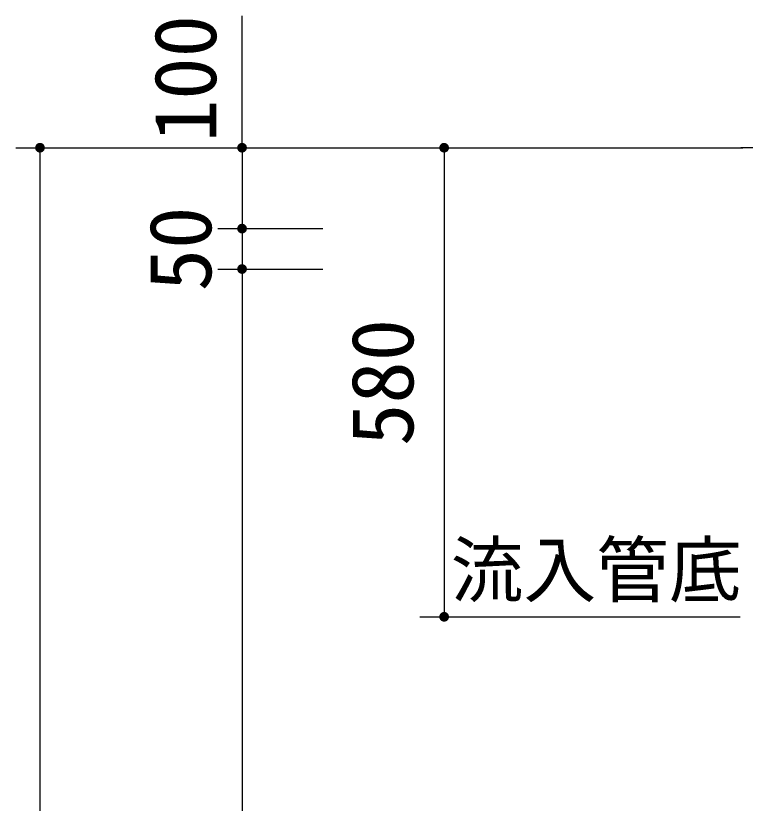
# Model space of a CAD drawing. Units: millimetres, scale not verified. Extents: x -8910 to 8910, y -6308 to 6308.
# Drawn here: x -7394 to -6492, y -1956 to -982 of the extents above; entities that cross this region are included whole.
import ezdxf
from ezdxf.enums import TextEntityAlignment as Align

# ---------------------------------------------------------------- set-up
doc = ezdxf.new("R2010")
doc.units = ezdxf.units.MM
doc.header["$LTSCALE"] = 30
doc.layers.add('0-2_空気管', color=3, linetype='Continuous', lineweight=25)
doc.layers.add('0-6_製作', color=5, linetype='Continuous', lineweight=25)
doc.styles.add('ＭＳ ゴシック', font='')
doc.styles.get('ＭＳ ゴシック').set_extended_font_data('MS Gothic')

msp = doc.modelspace()

# ---------------------------------------------------------------- linework, layer by layer
at = {"layer": '0-2_空気管'}
msp.add_line((-7067.32, -1145.28), (-6494.88, -1145.28), dxfattribs=at)
at = {"layer": '0-2_空気管', "color": 2}
msp.add_line((-2855.41, -1145.28), (-6497.28, -1145.28), dxfattribs=at)
at = {"layer": '0-6_製作', "color": 2}
for p, q in [((-7114.24, -1145.28), (-7114.24, -982.1)), ((-7394.24, -1145.28), (-6494.88, -1145.28)), ((-7364.24, -1145.28), (-7364.24, -3275.28)), ((-7114.24, -1145.28), (-7114.24, -1245.28)), ((-6864.24, -1145.28), (-6864.24, -1725.28)), ((-7144.24, -1245.28), (-7014.24, -1245.28)), ((-7114.24, -1245.28), (-7114.24, -1295.28)), ((-7144.24, -1295.28), (-7014.24, -1295.28)), ((-7114.24, -1295.28), (-7114.24, -3025.28)), ((-6894.24, -1725.28), (-6614.69, -1725.28)), ((-6614.69, -1725.28), (-6497.94, -1725.28))]:
    msp.add_line(p, q, dxfattribs=at)
at = {"layer": '0-6_製作'}
for points in [[(-7370.23, -1144.91), (-7364.24, -1145.28), (-7370.24, -1145.28)], [(-7370.24, -1145.28), (-7370.05, -1146.78), (-7370.19, -1146.04)], [(-7370.24, -1145.28), (-7369.82, -1147.49), (-7370.05, -1146.78)], [(-7364.24, -1145.28), (-7369.82, -1147.49), (-7370.24, -1145.28)], [(-7370.13, -1144.16), (-7364.24, -1145.28), (-7370.23, -1144.91)], [(-7369.95, -1143.43), (-7364.24, -1145.28), (-7370.13, -1144.16)], [(-7369.67, -1142.73), (-7364.24, -1145.28), (-7369.95, -1143.43)], [(-7364.24, -1145.28), (-7369.5, -1148.17), (-7369.82, -1147.49)], [(-7369.31, -1142.07), (-7364.24, -1145.28), (-7369.67, -1142.73)], [(-7364.24, -1145.28), (-7369.09, -1148.81), (-7369.5, -1148.17)], [(-7368.86, -1141.46), (-7364.24, -1145.28), (-7369.31, -1142.07)], [(-7364.24, -1145.28), (-7368.61, -1149.39), (-7369.09, -1148.81)], [(-7368.35, -1140.91), (-7364.24, -1145.28), (-7368.86, -1141.46)], [(-7364.24, -1145.28), (-7368.06, -1149.91), (-7368.61, -1149.39)], [(-7367.77, -1140.43), (-7364.24, -1145.28), (-7368.35, -1140.91)], [(-7364.24, -1145.28), (-7367.46, -1150.35), (-7368.06, -1149.91)], [(-7367.13, -1140.03), (-7364.24, -1145.28), (-7367.77, -1140.43)], [(-7364.24, -1145.28), (-7366.8, -1150.71), (-7367.46, -1150.35)], [(-7366.45, -1139.7), (-7364.24, -1145.28), (-7367.13, -1140.03)], [(-7364.24, -1145.28), (-7366.09, -1150.99), (-7366.8, -1150.71)], [(-7365.73, -1139.47), (-7364.24, -1145.28), (-7366.45, -1139.7)], [(-7364.24, -1145.28), (-7365.36, -1151.18), (-7366.09, -1150.99)], [(-7364.99, -1139.33), (-7364.24, -1145.28), (-7365.73, -1139.47)], [(-7364.24, -1145.28), (-7364.62, -1151.27), (-7365.36, -1151.18)], [(-7364.99, -1139.33), (-7364.24, -1139.28), (-7364.24, -1145.28)], [(-7364.24, -1145.28), (-7364.24, -1151.28), (-7364.62, -1151.27)], [(-7364.24, -1139.28), (-7358.24, -1145.28), (-7364.24, -1145.28)], [(-7363.86, -1139.3), (-7358.24, -1145.28), (-7364.24, -1139.28)], [(-7364.24, -1145.28), (-7363.49, -1151.24), (-7364.24, -1151.28)], [(-7364.24, -1145.28), (-7362.75, -1151.09), (-7363.49, -1151.24)], [(-7358.24, -1145.28), (-7362.75, -1151.09), (-7364.24, -1145.28)], [(-7363.12, -1139.39), (-7358.24, -1145.28), (-7363.86, -1139.3)], [(-7362.39, -1139.58), (-7358.24, -1145.28), (-7363.12, -1139.39)], [(-7358.24, -1145.28), (-7362.03, -1150.86), (-7362.75, -1151.09)], [(-7361.69, -1139.85), (-7358.24, -1145.28), (-7362.39, -1139.58)], [(-7358.24, -1145.28), (-7361.35, -1150.54), (-7362.03, -1150.86)], [(-7361.03, -1140.22), (-7358.24, -1145.28), (-7361.69, -1139.85)], [(-7358.24, -1145.28), (-7360.71, -1150.14), (-7361.35, -1150.54)], [(-7360.42, -1140.66), (-7358.24, -1145.28), (-7361.03, -1140.22)], [(-7358.24, -1145.28), (-7360.13, -1149.66), (-7360.71, -1150.14)], [(-7359.87, -1141.18), (-7358.24, -1145.28), (-7360.42, -1140.66)], [(-7358.24, -1145.28), (-7359.62, -1149.11), (-7360.13, -1149.66)], [(-7359.39, -1141.76), (-7358.24, -1145.28), (-7359.87, -1141.18)], [(-7358.24, -1145.28), (-7359.17, -1148.5), (-7359.62, -1149.11)], [(-7358.98, -1142.39), (-7358.24, -1145.28), (-7359.39, -1141.76)], [(-7358.24, -1145.28), (-7358.81, -1147.84), (-7359.17, -1148.5)], [(-7358.66, -1143.07), (-7358.24, -1145.28), (-7358.98, -1142.39)], [(-7358.24, -1145.28), (-7358.53, -1147.14), (-7358.81, -1147.84)], [(-7358.43, -1143.79), (-7358.24, -1145.28), (-7358.66, -1143.07)], [(-7358.24, -1145.28), (-7358.35, -1146.41), (-7358.53, -1147.14)], [(-7358.43, -1143.79), (-7358.29, -1144.53), (-7358.24, -1145.28)], [(-7358.24, -1145.28), (-7358.25, -1145.66), (-7358.35, -1146.41)], [(-7120.23, -1144.91), (-7114.24, -1145.28), (-7120.24, -1145.28)], [(-7120.24, -1145.28), (-7120.05, -1146.78), (-7120.19, -1146.04)], [(-7120.24, -1145.28), (-7119.82, -1147.49), (-7120.05, -1146.78)], [(-7114.24, -1145.28), (-7119.82, -1147.49), (-7120.24, -1145.28)], [(-7120.13, -1144.16), (-7114.24, -1145.28), (-7120.23, -1144.91)], [(-7119.95, -1143.43), (-7114.24, -1145.28), (-7120.13, -1144.16)], [(-7119.67, -1142.73), (-7114.24, -1145.28), (-7119.95, -1143.43)], [(-7114.24, -1145.28), (-7119.5, -1148.17), (-7119.82, -1147.49)], [(-7119.31, -1142.07), (-7114.24, -1145.28), (-7119.67, -1142.73)], [(-7114.24, -1145.28), (-7119.09, -1148.81), (-7119.5, -1148.17)], [(-7118.86, -1141.46), (-7114.24, -1145.28), (-7119.31, -1142.07)], [(-7114.24, -1145.28), (-7118.61, -1149.39), (-7119.09, -1148.81)], [(-7118.35, -1140.91), (-7114.24, -1145.28), (-7118.86, -1141.46)], [(-7114.24, -1145.28), (-7118.06, -1149.91), (-7118.61, -1149.39)], [(-7117.77, -1140.43), (-7114.24, -1145.28), (-7118.35, -1140.91)], [(-7114.24, -1145.28), (-7117.46, -1150.35), (-7118.06, -1149.91)], [(-7117.13, -1140.03), (-7114.24, -1145.28), (-7117.77, -1140.43)], [(-7114.24, -1145.28), (-7116.8, -1150.71), (-7117.46, -1150.35)], [(-7116.45, -1139.7), (-7114.24, -1145.28), (-7117.13, -1140.03)], [(-7114.24, -1145.28), (-7116.09, -1150.99), (-7116.8, -1150.71)], [(-7115.73, -1139.47), (-7114.24, -1145.28), (-7116.45, -1139.7)], [(-7114.24, -1145.28), (-7115.36, -1151.18), (-7116.09, -1150.99)], [(-7114.99, -1139.33), (-7114.24, -1145.28), (-7115.73, -1139.47)], [(-7114.24, -1145.28), (-7114.62, -1151.27), (-7115.36, -1151.18)], [(-7114.99, -1139.33), (-7114.24, -1139.28), (-7114.24, -1145.28)], [(-7114.24, -1145.28), (-7114.24, -1151.28), (-7114.62, -1151.27)], [(-7114.24, -1139.28), (-7108.24, -1145.28), (-7114.24, -1145.28)], [(-7113.86, -1139.3), (-7108.24, -1145.28), (-7114.24, -1139.28)], [(-7114.24, -1145.28), (-7113.49, -1151.24), (-7114.24, -1151.28)], [(-7114.24, -1145.28), (-7112.75, -1151.09), (-7113.49, -1151.24)], [(-7108.24, -1145.28), (-7112.75, -1151.09), (-7114.24, -1145.28)], [(-7113.12, -1139.39), (-7108.24, -1145.28), (-7113.86, -1139.3)], [(-7112.39, -1139.58), (-7108.24, -1145.28), (-7113.12, -1139.39)], [(-7108.24, -1145.28), (-7112.03, -1150.86), (-7112.75, -1151.09)], [(-7111.69, -1139.85), (-7108.24, -1145.28), (-7112.39, -1139.58)], [(-7108.24, -1145.28), (-7111.35, -1150.54), (-7112.03, -1150.86)], [(-7111.03, -1140.22), (-7108.24, -1145.28), (-7111.69, -1139.85)], [(-7108.24, -1145.28), (-7110.71, -1150.14), (-7111.35, -1150.54)], [(-7110.42, -1140.66), (-7108.24, -1145.28), (-7111.03, -1140.22)], [(-7108.24, -1145.28), (-7110.13, -1149.66), (-7110.71, -1150.14)], [(-7109.87, -1141.18), (-7108.24, -1145.28), (-7110.42, -1140.66)], [(-7108.24, -1145.28), (-7109.62, -1149.11), (-7110.13, -1149.66)], [(-7109.39, -1141.76), (-7108.24, -1145.28), (-7109.87, -1141.18)], [(-7108.24, -1145.28), (-7109.17, -1148.5), (-7109.62, -1149.11)], [(-7108.98, -1142.39), (-7108.24, -1145.28), (-7109.39, -1141.76)], [(-7108.24, -1145.28), (-7108.81, -1147.84), (-7109.17, -1148.5)], [(-7108.66, -1143.07), (-7108.24, -1145.28), (-7108.98, -1142.39)], [(-7108.24, -1145.28), (-7108.53, -1147.14), (-7108.81, -1147.84)], [(-7108.43, -1143.79), (-7108.24, -1145.28), (-7108.66, -1143.07)], [(-7108.24, -1145.28), (-7108.35, -1146.41), (-7108.53, -1147.14)], [(-7108.43, -1143.79), (-7108.29, -1144.53), (-7108.24, -1145.28)], [(-7108.24, -1145.28), (-7108.25, -1145.66), (-7108.35, -1146.41)], [(-6870.23, -1144.91), (-6864.24, -1145.28), (-6870.24, -1145.28)], [(-6870.24, -1145.28), (-6870.05, -1146.78), (-6870.19, -1146.04)], [(-6870.24, -1145.28), (-6869.82, -1147.49), (-6870.05, -1146.78)], [(-6864.24, -1145.28), (-6869.82, -1147.49), (-6870.24, -1145.28)], [(-6870.13, -1144.16), (-6864.24, -1145.28), (-6870.23, -1144.91)], [(-6869.95, -1143.43), (-6864.24, -1145.28), (-6870.13, -1144.16)], [(-6869.67, -1142.73), (-6864.24, -1145.28), (-6869.95, -1143.43)], [(-6864.24, -1145.28), (-6869.5, -1148.17), (-6869.82, -1147.49)], [(-6869.31, -1142.07), (-6864.24, -1145.28), (-6869.67, -1142.73)], [(-6864.24, -1145.28), (-6869.09, -1148.81), (-6869.5, -1148.17)], [(-6868.86, -1141.46), (-6864.24, -1145.28), (-6869.31, -1142.07)], [(-6864.24, -1145.28), (-6868.61, -1149.39), (-6869.09, -1148.81)], [(-6868.35, -1140.91), (-6864.24, -1145.28), (-6868.86, -1141.46)], [(-6864.24, -1145.28), (-6868.06, -1149.91), (-6868.61, -1149.39)], [(-6867.77, -1140.43), (-6864.24, -1145.28), (-6868.35, -1140.91)], [(-6864.24, -1145.28), (-6867.46, -1150.35), (-6868.06, -1149.91)], [(-6867.13, -1140.03), (-6864.24, -1145.28), (-6867.77, -1140.43)], [(-6864.24, -1145.28), (-6866.8, -1150.71), (-6867.46, -1150.35)], [(-6866.45, -1139.7), (-6864.24, -1145.28), (-6867.13, -1140.03)], [(-6864.24, -1145.28), (-6866.09, -1150.99), (-6866.8, -1150.71)], [(-6865.73, -1139.47), (-6864.24, -1145.28), (-6866.45, -1139.7)], [(-6864.24, -1145.28), (-6865.36, -1151.18), (-6866.09, -1150.99)], [(-6864.99, -1139.33), (-6864.24, -1145.28), (-6865.73, -1139.47)], [(-6864.24, -1145.28), (-6864.62, -1151.27), (-6865.36, -1151.18)], [(-6864.99, -1139.33), (-6864.24, -1139.28), (-6864.24, -1145.28)], [(-6864.24, -1145.28), (-6864.24, -1151.28), (-6864.62, -1151.27)], [(-6864.24, -1139.28), (-6858.24, -1145.28), (-6864.24, -1145.28)], [(-6863.86, -1139.3), (-6858.24, -1145.28), (-6864.24, -1139.28)], [(-6864.24, -1145.28), (-6863.49, -1151.24), (-6864.24, -1151.28)], [(-6864.24, -1145.28), (-6862.75, -1151.09), (-6863.49, -1151.24)], [(-6858.24, -1145.28), (-6862.75, -1151.09), (-6864.24, -1145.28)], [(-6863.12, -1139.39), (-6858.24, -1145.28), (-6863.86, -1139.3)], [(-6862.39, -1139.58), (-6858.24, -1145.28), (-6863.12, -1139.39)], [(-6858.24, -1145.28), (-6862.03, -1150.86), (-6862.75, -1151.09)], [(-6861.69, -1139.85), (-6858.24, -1145.28), (-6862.39, -1139.58)], [(-6858.24, -1145.28), (-6861.35, -1150.54), (-6862.03, -1150.86)], [(-6861.03, -1140.22), (-6858.24, -1145.28), (-6861.69, -1139.85)], [(-6858.24, -1145.28), (-6860.71, -1150.14), (-6861.35, -1150.54)], [(-6860.42, -1140.66), (-6858.24, -1145.28), (-6861.03, -1140.22)], [(-6858.24, -1145.28), (-6860.13, -1149.66), (-6860.71, -1150.14)], [(-6859.87, -1141.18), (-6858.24, -1145.28), (-6860.42, -1140.66)], [(-6858.24, -1145.28), (-6859.62, -1149.11), (-6860.13, -1149.66)], [(-6859.39, -1141.76), (-6858.24, -1145.28), (-6859.87, -1141.18)], [(-6858.24, -1145.28), (-6859.17, -1148.5), (-6859.62, -1149.11)], [(-6858.98, -1142.39), (-6858.24, -1145.28), (-6859.39, -1141.76)], [(-6858.24, -1145.28), (-6858.81, -1147.84), (-6859.17, -1148.5)], [(-6858.66, -1143.07), (-6858.24, -1145.28), (-6858.98, -1142.39)], [(-6858.24, -1145.28), (-6858.53, -1147.14), (-6858.81, -1147.84)], [(-6858.43, -1143.79), (-6858.24, -1145.28), (-6858.66, -1143.07)], [(-6858.24, -1145.28), (-6858.35, -1146.41), (-6858.53, -1147.14)], [(-6858.43, -1143.79), (-6858.29, -1144.53), (-6858.24, -1145.28)], [(-6858.24, -1145.28), (-6858.25, -1145.66), (-6858.35, -1146.41)], [(-7120.23, -1244.91), (-7114.24, -1245.28), (-7120.24, -1245.28)], [(-7120.24, -1245.28), (-7120.05, -1246.78), (-7120.19, -1246.04)], [(-7120.24, -1245.28), (-7119.82, -1247.49), (-7120.05, -1246.78)], [(-7114.24, -1245.28), (-7119.82, -1247.49), (-7120.24, -1245.28)], [(-7120.13, -1244.16), (-7114.24, -1245.28), (-7120.23, -1244.91)], [(-7119.95, -1243.43), (-7114.24, -1245.28), (-7120.13, -1244.16)], [(-7119.67, -1242.73), (-7114.24, -1245.28), (-7119.95, -1243.43)], [(-7114.24, -1245.28), (-7119.5, -1248.17), (-7119.82, -1247.49)], [(-7119.31, -1242.07), (-7114.24, -1245.28), (-7119.67, -1242.73)], [(-7114.24, -1245.28), (-7119.09, -1248.81), (-7119.5, -1248.17)], [(-7118.86, -1241.46), (-7114.24, -1245.28), (-7119.31, -1242.07)], [(-7114.24, -1245.28), (-7118.61, -1249.39), (-7119.09, -1248.81)], [(-7118.35, -1240.91), (-7114.24, -1245.28), (-7118.86, -1241.46)], [(-7114.24, -1245.28), (-7118.06, -1249.91), (-7118.61, -1249.39)], [(-7117.77, -1240.43), (-7114.24, -1245.28), (-7118.35, -1240.91)], [(-7114.24, -1245.28), (-7117.46, -1250.35), (-7118.06, -1249.91)], [(-7117.13, -1240.03), (-7114.24, -1245.28), (-7117.77, -1240.43)], [(-7114.24, -1245.28), (-7116.8, -1250.71), (-7117.46, -1250.35)], [(-7116.45, -1239.71), (-7114.24, -1245.28), (-7117.13, -1240.03)], [(-7114.24, -1245.28), (-7116.09, -1250.99), (-7116.8, -1250.71)], [(-7115.73, -1239.47), (-7114.24, -1245.28), (-7116.45, -1239.71)], [(-7114.24, -1245.28), (-7115.36, -1251.18), (-7116.09, -1250.99)], [(-7114.99, -1239.33), (-7114.24, -1245.28), (-7115.73, -1239.47)], [(-7114.24, -1245.28), (-7114.62, -1251.27), (-7115.36, -1251.18)], [(-7114.99, -1239.33), (-7114.24, -1239.28), (-7114.24, -1245.28)], [(-7114.24, -1245.28), (-7114.24, -1251.28), (-7114.62, -1251.27)], [(-7114.24, -1239.28), (-7108.24, -1245.28), (-7114.24, -1245.28)], [(-7113.86, -1239.3), (-7108.24, -1245.28), (-7114.24, -1239.28)], [(-7114.24, -1245.28), (-7113.49, -1251.24), (-7114.24, -1251.28)], [(-7114.24, -1245.28), (-7112.75, -1251.1), (-7113.49, -1251.24)], [(-7108.24, -1245.28), (-7112.75, -1251.1), (-7114.24, -1245.28)], [(-7113.12, -1239.39), (-7108.24, -1245.28), (-7113.86, -1239.3)], [(-7112.39, -1239.58), (-7108.24, -1245.28), (-7113.12, -1239.39)], [(-7108.24, -1245.28), (-7112.03, -1250.86), (-7112.75, -1251.1)], [(-7111.69, -1239.85), (-7108.24, -1245.28), (-7112.39, -1239.58)], [(-7108.24, -1245.28), (-7111.35, -1250.54), (-7112.03, -1250.86)], [(-7111.03, -1240.22), (-7108.24, -1245.28), (-7111.69, -1239.85)], [(-7108.24, -1245.28), (-7110.71, -1250.14), (-7111.35, -1250.54)], [(-7110.42, -1240.66), (-7108.24, -1245.28), (-7111.03, -1240.22)], [(-7108.24, -1245.28), (-7110.13, -1249.66), (-7110.71, -1250.14)], [(-7109.87, -1241.18), (-7108.24, -1245.28), (-7110.42, -1240.66)], [(-7108.24, -1245.28), (-7109.62, -1249.11), (-7110.13, -1249.66)], [(-7109.39, -1241.76), (-7108.24, -1245.28), (-7109.87, -1241.18)], [(-7108.24, -1245.28), (-7109.17, -1248.5), (-7109.62, -1249.11)], [(-7108.98, -1242.39), (-7108.24, -1245.28), (-7109.39, -1241.76)], [(-7108.24, -1245.28), (-7108.81, -1247.84), (-7109.17, -1248.5)], [(-7108.66, -1243.08), (-7108.24, -1245.28), (-7108.98, -1242.39)], [(-7108.24, -1245.28), (-7108.53, -1247.14), (-7108.81, -1247.84)], [(-7108.43, -1243.79), (-7108.24, -1245.28), (-7108.66, -1243.08)], [(-7108.24, -1245.28), (-7108.35, -1246.41), (-7108.53, -1247.14)], [(-7108.43, -1243.79), (-7108.29, -1244.53), (-7108.24, -1245.28)], [(-7108.24, -1245.28), (-7108.25, -1245.66), (-7108.35, -1246.41)], [(-7120.23, -1294.91), (-7114.24, -1295.28), (-7120.24, -1295.28)], [(-7120.13, -1294.16), (-7114.24, -1295.28), (-7120.23, -1294.91)], [(-7119.95, -1293.43), (-7114.24, -1295.28), (-7120.13, -1294.16)], [(-7119.67, -1292.73), (-7114.24, -1295.28), (-7119.95, -1293.43)], [(-7119.31, -1292.07), (-7114.24, -1295.28), (-7119.67, -1292.73)], [(-7118.86, -1291.46), (-7114.24, -1295.28), (-7119.31, -1292.07)], [(-7118.35, -1290.91), (-7114.24, -1295.28), (-7118.86, -1291.46)], [(-7117.77, -1290.43), (-7114.24, -1295.28), (-7118.35, -1290.91)], [(-7117.13, -1290.03), (-7114.24, -1295.28), (-7117.77, -1290.43)], [(-7116.45, -1289.71), (-7114.24, -1295.28), (-7117.13, -1290.03)], [(-7115.73, -1289.47), (-7114.24, -1295.28), (-7116.45, -1289.71)], [(-7114.99, -1289.33), (-7114.24, -1295.28), (-7115.73, -1289.47)], [(-7114.99, -1289.33), (-7114.24, -1289.28), (-7114.24, -1295.28)], [(-7114.24, -1289.28), (-7108.24, -1295.28), (-7114.24, -1295.28)], [(-7113.86, -1289.3), (-7108.24, -1295.28), (-7114.24, -1289.28)], [(-7113.12, -1289.39), (-7108.24, -1295.28), (-7113.86, -1289.3)], [(-7112.39, -1289.58), (-7108.24, -1295.28), (-7113.12, -1289.39)], [(-7111.69, -1289.86), (-7108.24, -1295.28), (-7112.39, -1289.58)], [(-7111.03, -1290.22), (-7108.24, -1295.28), (-7111.69, -1289.86)], [(-7110.42, -1290.66), (-7108.24, -1295.28), (-7111.03, -1290.22)], [(-7109.87, -1291.18), (-7108.24, -1295.28), (-7110.42, -1290.66)], [(-7109.39, -1291.76), (-7108.24, -1295.28), (-7109.87, -1291.18)], [(-7108.98, -1292.39), (-7108.24, -1295.28), (-7109.39, -1291.76)], [(-7108.66, -1293.08), (-7108.24, -1295.28), (-7108.98, -1292.39)], [(-7108.43, -1293.79), (-7108.24, -1295.28), (-7108.66, -1293.08)], [(-7108.43, -1293.79), (-7108.29, -1294.53), (-7108.24, -1295.28)], [(-7120.24, -1295.28), (-7120.05, -1296.78), (-7120.19, -1296.04)], [(-7120.24, -1295.28), (-7119.82, -1297.49), (-7120.05, -1296.78)], [(-7114.24, -1295.28), (-7119.82, -1297.49), (-7120.24, -1295.28)], [(-7114.24, -1295.28), (-7119.5, -1298.17), (-7119.82, -1297.49)], [(-7114.24, -1295.28), (-7119.09, -1298.81), (-7119.5, -1298.17)], [(-7114.24, -1295.28), (-7118.61, -1299.39), (-7119.09, -1298.81)], [(-7114.24, -1295.28), (-7118.06, -1299.91), (-7118.61, -1299.39)], [(-7114.24, -1295.28), (-7117.46, -1300.35), (-7118.06, -1299.91)], [(-7114.24, -1295.28), (-7116.8, -1300.71), (-7117.46, -1300.35)], [(-7114.24, -1295.28), (-7116.09, -1300.99), (-7116.8, -1300.71)], [(-7114.24, -1295.28), (-7115.36, -1301.18), (-7116.09, -1300.99)], [(-7114.24, -1295.28), (-7114.62, -1301.27), (-7115.36, -1301.18)], [(-7114.24, -1295.28), (-7114.24, -1301.28), (-7114.62, -1301.27)], [(-7114.24, -1295.28), (-7113.49, -1301.24), (-7114.24, -1301.28)], [(-7114.24, -1295.28), (-7112.75, -1301.1), (-7113.49, -1301.24)], [(-7108.24, -1295.28), (-7112.75, -1301.1), (-7114.24, -1295.28)], [(-7108.24, -1295.28), (-7112.03, -1300.86), (-7112.75, -1301.1)], [(-7108.24, -1295.28), (-7111.35, -1300.54), (-7112.03, -1300.86)], [(-7108.24, -1295.28), (-7110.71, -1300.14), (-7111.35, -1300.54)], [(-7108.24, -1295.28), (-7110.13, -1299.66), (-7110.71, -1300.14)], [(-7108.24, -1295.28), (-7109.62, -1299.11), (-7110.13, -1299.66)], [(-7108.24, -1295.28), (-7109.17, -1298.5), (-7109.62, -1299.11)], [(-7108.24, -1295.28), (-7108.81, -1297.84), (-7109.17, -1298.5)], [(-7108.24, -1295.28), (-7108.53, -1297.14), (-7108.81, -1297.84)], [(-7108.24, -1295.28), (-7108.35, -1296.41), (-7108.53, -1297.14)], [(-7108.24, -1295.28), (-7108.25, -1295.66), (-7108.35, -1296.41)], [(-6869.95, -1723.43), (-6864.24, -1725.28), (-6870.13, -1724.16)], [(-6869.67, -1722.73), (-6864.24, -1725.28), (-6869.95, -1723.43)], [(-6869.31, -1722.07), (-6864.24, -1725.28), (-6869.67, -1722.73)], [(-6868.86, -1721.46), (-6864.24, -1725.28), (-6869.31, -1722.07)], [(-6868.35, -1720.91), (-6864.24, -1725.28), (-6868.86, -1721.46)], [(-6867.77, -1720.43), (-6864.24, -1725.28), (-6868.35, -1720.91)], [(-6867.13, -1720.03), (-6864.24, -1725.28), (-6867.77, -1720.43)], [(-6866.45, -1719.71), (-6864.24, -1725.28), (-6867.13, -1720.03)], [(-6865.73, -1719.47), (-6864.24, -1725.28), (-6866.45, -1719.71)], [(-6864.99, -1719.33), (-6864.24, -1725.28), (-6865.73, -1719.47)], [(-6864.99, -1719.33), (-6864.24, -1719.28), (-6864.24, -1725.28)], [(-6864.24, -1719.28), (-6858.24, -1725.28), (-6864.24, -1725.28)], [(-6863.86, -1719.3), (-6858.24, -1725.28), (-6864.24, -1719.28)], [(-6863.12, -1719.39), (-6858.24, -1725.28), (-6863.86, -1719.3)], [(-6862.39, -1719.58), (-6858.24, -1725.28), (-6863.12, -1719.39)], [(-6861.69, -1719.86), (-6858.24, -1725.28), (-6862.39, -1719.58)], [(-6861.03, -1720.22), (-6858.24, -1725.28), (-6861.69, -1719.86)], [(-6860.42, -1720.66), (-6858.24, -1725.28), (-6861.03, -1720.22)], [(-6859.87, -1721.18), (-6858.24, -1725.28), (-6860.42, -1720.66)], [(-6859.39, -1721.76), (-6858.24, -1725.28), (-6859.87, -1721.18)], [(-6858.98, -1722.39), (-6858.24, -1725.28), (-6859.39, -1721.76)], [(-6858.66, -1723.08), (-6858.24, -1725.28), (-6858.98, -1722.39)], [(-6858.66, -1723.08), (-6858.29, -1724.53), (-6858.24, -1725.28)], [(-6858.43, -1723.79), (-6858.29, -1724.53), (-6858.66, -1723.08)], [(-6870.23, -1724.91), (-6864.24, -1725.28), (-6870.24, -1725.28)], [(-6870.24, -1725.28), (-6869.82, -1727.49), (-6870.19, -1726.04)], [(-6870.24, -1725.28), (-6869.5, -1728.18), (-6869.82, -1727.49)], [(-6864.24, -1725.28), (-6869.5, -1728.18), (-6870.24, -1725.28)], [(-6870.13, -1724.16), (-6864.24, -1725.28), (-6870.23, -1724.91)], [(-6870.19, -1726.04), (-6869.82, -1727.49), (-6870.05, -1726.78)], [(-6864.24, -1725.28), (-6869.09, -1728.81), (-6869.5, -1728.18)], [(-6864.24, -1725.28), (-6868.61, -1729.39), (-6869.09, -1728.81)], [(-6864.24, -1725.28), (-6868.06, -1729.91), (-6868.61, -1729.39)], [(-6864.24, -1725.28), (-6867.46, -1730.35), (-6868.06, -1729.91)], [(-6864.24, -1725.28), (-6866.8, -1730.71), (-6867.46, -1730.35)], [(-6864.24, -1725.28), (-6866.09, -1730.99), (-6866.8, -1730.71)], [(-6864.24, -1725.28), (-6865.36, -1731.18), (-6866.09, -1730.99)], [(-6864.24, -1725.28), (-6864.62, -1731.27), (-6865.36, -1731.18)], [(-6864.24, -1725.28), (-6864.24, -1731.28), (-6864.62, -1731.27)], [(-6864.24, -1725.28), (-6863.49, -1731.24), (-6864.24, -1731.28)], [(-6864.24, -1725.28), (-6862.75, -1731.1), (-6863.49, -1731.24)], [(-6858.24, -1725.28), (-6862.75, -1731.1), (-6864.24, -1725.28)], [(-6858.24, -1725.28), (-6862.03, -1730.86), (-6862.75, -1731.1)], [(-6858.24, -1725.28), (-6861.35, -1730.54), (-6862.03, -1730.86)], [(-6858.24, -1725.28), (-6860.71, -1730.14), (-6861.35, -1730.54)], [(-6858.24, -1725.28), (-6860.13, -1729.66), (-6860.71, -1730.14)], [(-6858.24, -1725.28), (-6859.62, -1729.11), (-6860.13, -1729.66)], [(-6858.24, -1725.28), (-6859.17, -1728.5), (-6859.62, -1729.11)], [(-6858.24, -1725.28), (-6858.81, -1727.84), (-6859.17, -1728.5)], [(-6858.24, -1725.28), (-6858.53, -1727.14), (-6858.81, -1727.84)], [(-6858.24, -1725.28), (-6858.35, -1726.41), (-6858.53, -1727.14)], [(-6858.24, -1725.28), (-6858.25, -1725.66), (-6858.35, -1726.41)]]:
    msp.add_solid(points, dxfattribs=at)

# ---------------------------------------------------------------- texts
at = {"layer": '0-2_空気管', "color": 4, "style": 'ＭＳ ゴシック'}
msp.add_text('流入管底', height=65.98, dxfattribs=at).set_placement((-6856.13, -1719.98), align=Align.BOTTOM_LEFT)
at = {"layer": '0-6_製作', "color": 4, "style": 'ＭＳ ゴシック'}
for s, p in [('100', (-7123.18, -1138.32)), ('50', (-7129.24, -1322.78)), ('580', (-6879.24, -1514.03))]:
    msp.add_text(s, height=76.98, rotation=90, dxfattribs=at).set_placement(p, align=Align.BOTTOM_LEFT)

doc.saveas('drawing.dxf')
